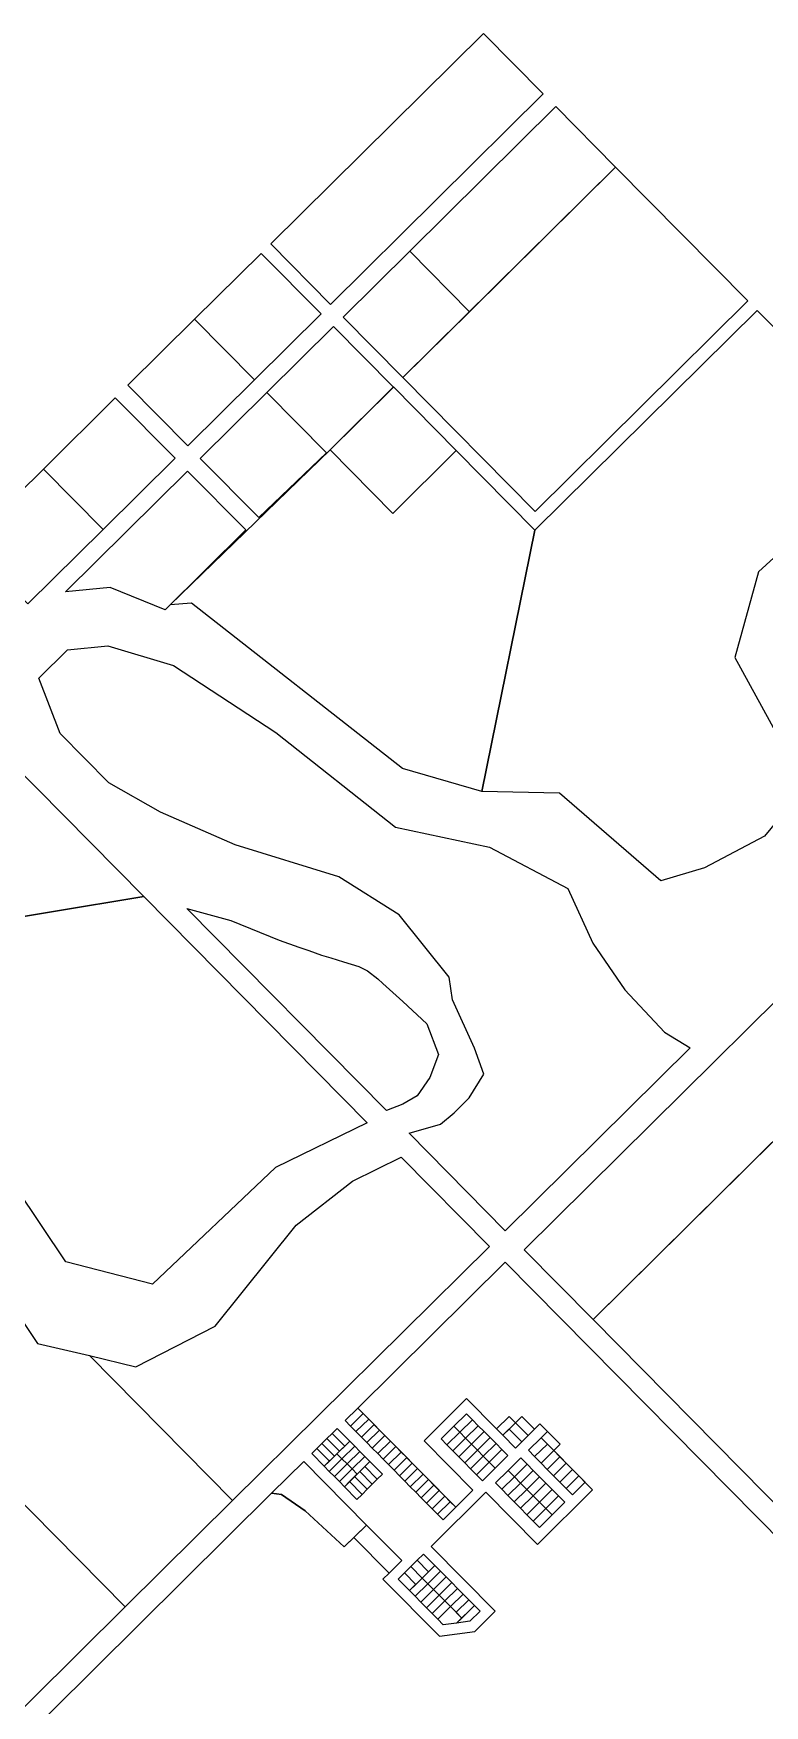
# Model space of a CAD drawing. Header units: metres. Extents: x 5590187 to 5598444, y 6961268 to 6971080.
# Drawn here: x 5595345 to 5596164, y 6969209 to 6971080 of the extents above; entities that cross this region are included whole.
import ezdxf

# ---------------------------------------------------------------- set-up
doc = ezdxf.new("R2010")
doc.units = ezdxf.units.M
doc.layers.add('zz_catastro_fontana', color=7, linetype='Continuous')

msp = doc.modelspace()

# ---------------------------------------------------------------- linework, layer by layer
at = {"layer": 'zz_catastro_fontana'}
for points in [[(5595611.2, 6970844.9), (5595849.4, 6971080.4), (5595916.4, 6971012.7), (5595678.2, 6970777.1), (5595611.2, 6970844.9)], [(5595833.9, 6970769), (5595766.9, 6970836.8), (5595930.5, 6970998.5), (5595997.4, 6970930.8), (5595833.9, 6970769)], [(5595759.2, 6970695.2), (5595997.4, 6970930.8), (5596145.5, 6970781.1), (5595907.3, 6970545.5), (5595759.2, 6970695.2)], [(5595692.3, 6970762.9), (5595766.9, 6970836.8), (5595833.9, 6970769), (5595759.2, 6970695.2), (5595692.3, 6970762.9)], [(5595525.9, 6970760.5), (5595600.6, 6970834.3), (5595667.5, 6970766.6), (5595592.9, 6970692.8), (5595525.9, 6970760.5)], [(5596183.2, 6970501.3), (5596157.5, 6970477.8), (5596130.9, 6970382.1), (5596210.1, 6970237.7), (5596164.3, 6970181.9), (5596096.9, 6970146.7), (5596048.2, 6970132.1), (5595934.7, 6970230.1), (5595847.7, 6970231.9), (5595907.1, 6970524.3), (5596156, 6970770.4), (5596304.1, 6970620.8), (5596183.2, 6970501.3)], [(5595451.2, 6970686.7), (5595525.9, 6970760.5), (5595592.9, 6970692.8), (5595518.2, 6970618.9), (5595451.2, 6970686.7)], [(5595606.9, 6970678.5), (5595681.6, 6970752.4), (5595748.6, 6970684.6), (5595673.9, 6970610.8), (5595606.9, 6970678.5)], [(5595356.5, 6970592.9), (5595437, 6970672.6), (5595504, 6970604.9), (5595423.5, 6970525.2), (5595356.5, 6970592.9)], [(5595532.3, 6970604.7), (5595606.9, 6970678.5), (5595673.8, 6970610.9), (5595597.7, 6970538.5), (5595532.3, 6970604.7)], [(5595748.7, 6970684.8), (5595819, 6970613.6), (5595747.9, 6970543.3), (5595677.6, 6970614.4), (5595748.7, 6970684.8)], [(5595907.1, 6970524.3), (5595847.7, 6970231.9), (5595758.6, 6970257.8), (5595522.4, 6970442.7), (5595498.4, 6970440.8), (5595677.6, 6970614.4), (5595747.8, 6970543.2), (5595818.9, 6970613.5), (5595907.1, 6970524.3)], [(5595272.4, 6970509.8), (5595356.5, 6970592.9), (5595423.5, 6970525.2), (5595339.3, 6970442), (5595272.4, 6970509.8)], [(5595431.5, 6970460.4), (5595381.5, 6970455.6), (5595518.1, 6970590.6), (5595583.2, 6970524.7), (5595492.9, 6970435.4), (5595431.5, 6970460.4)], [(5595469, 6970114.3), (5595158.5, 6970063.1), (5595018.1, 6970084.7), (5594957.2, 6970205.1), (5595170.5, 6970416.1), (5595469, 6970114.3)], [(5595766.1, 6969849.4), (5595801.4, 6969859.6), (5595816.5, 6969872.2), (5595833.5, 6969889.1), (5595849.7, 6969915.6), (5595839.6, 6969944.8), (5595814.6, 6969998.7), (5595811.1, 6970024.2), (5595754.9, 6970093.9), (5595687.4, 6970136.5), (5595571.3, 6970172.2), (5595487.7, 6970208.9), (5595429.9, 6970241.6), (5595375.2, 6970296.9), (5595351.4, 6970358.8), (5595383.6, 6970390.7), (5595428.7, 6970394.9), (5595502.3, 6970372.9), (5595616.9, 6970297.9), (5595751.1, 6970192), (5595856.3, 6970169.5), (5595943.8, 6970123.3), (5595972.1, 6970062.4), (5596007.7, 6970009.9), (5596052.1, 6969962.5), (5596080.8, 6969945), (5595873.9, 6969740.4), (5595766.1, 6969849.4)], [(5594957.2, 6970205.1), (5595018.1, 6970084.7), (5595158.5, 6970063.1), (5595469, 6970114.3), (5595719.2, 6969861.3), (5595616.7, 6969811.1), (5595478.6, 6969680.7), (5595381.7, 6969705.7), (5595270.1, 6969871.6), (5595153.3, 6969928.8), (5594704.1, 6969954.8), (5594957.2, 6970205.1)], [(5596358.3, 6970177.3), (5596344.8, 6970009.2), (5595972.3, 6969640.9), (5595895, 6969719.1), (5596358.3, 6970177.3)], [(5595740.8, 6969875), (5595517.3, 6970101), (5595566.5, 6970087.5), (5595620.7, 6970065.4), (5595642.8, 6970057.7), (5595653.8, 6970053.9), (5595668, 6970048.8), (5595678.6, 6970045.7), (5595692.6, 6970041.5), (5595709.8, 6970036.2), (5595719.7, 6970031.2), (5595731.1, 6970022.4), (5595736.9, 6970017.1), (5595759.1, 6969996.8), (5595786.2, 6969971.8), (5595799.1, 6969937.5), (5595789.4, 6969912), (5595775.1, 6969891.2), (5595759.2, 6969881.9), (5595740.8, 6969875)], [(5596336.8, 6970001.3), (5596365, 6969932.5), (5596303.4, 6969813.8), (5596327.9, 6969716.2), (5596498.7, 6969610.8), (5596247.6, 6969362.5), (5595972.3, 6969640.9), (5596336.8, 6970001.3)], [(5595408.1, 6969600.6), (5595460, 6969587.9), (5595548.8, 6969633.4), (5595639.6, 6969746.5), (5595702.6, 6969795.7), (5595757.2, 6969822.8), (5595856.1, 6969722.8), (5595568.5, 6969438.4), (5595408.1, 6969600.6)], [(5595297, 6969693.1), (5595349.8, 6969614.1), (5595408.1, 6969600.6), (5595568.5, 6969438.4), (5595448.3, 6969319.6), (5595186.8, 6969584.1), (5595297, 6969693.1)], [(5595448.3, 6969319.6), (5595237.4, 6969111), (5595191.7, 6969157.3), (5595084.2, 6969131), (5594908.4, 6969308.8), (5595186.8, 6969584.1), (5595448.3, 6969319.6)], [(5595694.5, 6969527.8), (5595708.7, 6969541.9), (5595714.8, 6969535.7), (5595700.6, 6969521.7), (5595694.5, 6969527.8)], [(5595700.6, 6969521.7), (5595714.8, 6969535.7), (5595720.9, 6969529.6), (5595706.6, 6969515.5), (5595700.6, 6969521.7)], [(5595706.6, 6969515.5), (5595720.9, 6969529.6), (5595727, 6969523.4), (5595712.7, 6969509.3), (5595706.6, 6969515.5)], [(5595816.2, 6969521.5), (5595830.5, 6969535.5), (5595837.1, 6969528.8), (5595822.9, 6969514.8), (5595816.2, 6969521.5)], [(5595822.9, 6969514.8), (5595837.1, 6969528.8), (5595843.7, 6969522.1), (5595829.5, 6969508.1), (5595822.9, 6969514.8)], [(5595864.2, 6969518.5), (5595878.4, 6969532.6), (5595885.4, 6969525.4), (5595871.2, 6969511.4), (5595864.2, 6969518.5)], [(5595885.4, 6969525.4), (5595892.5, 6969532.5), (5595906.6, 6969518.3), (5595899.5, 6969511.2), (5595885.4, 6969525.4)], [(5595668.5, 6969502.2), (5595674.2, 6969507.8), (5595688.3, 6969493.6), (5595682.6, 6969487.9), (5595668.5, 6969502.2)], [(5595674.2, 6969507.8), (5595679.9, 6969513.4), (5595694, 6969499.2), (5595688.3, 6969493.6), (5595674.2, 6969507.8)], [(5595679.9, 6969513.4), (5595685.6, 6969519), (5595699.6, 6969504.8), (5595694, 6969499.2), (5595679.9, 6969513.4)], [(5595712.7, 6969509.3), (5595727, 6969523.4), (5595733, 6969517.3), (5595718.8, 6969503.2), (5595712.7, 6969509.3)], [(5595718.8, 6969503.2), (5595733, 6969517.3), (5595739.1, 6969511.1), (5595724.9, 6969497), (5595718.8, 6969503.2)], [(5595724.9, 6969497), (5595739.1, 6969511.1), (5595745.2, 6969504.9), (5595731, 6969490.9), (5595724.9, 6969497)], [(5595802, 6969507.4), (5595816.2, 6969521.5), (5595822.9, 6969514.8), (5595808.6, 6969500.7), (5595802, 6969507.4)], [(5595808.6, 6969500.7), (5595822.9, 6969514.8), (5595829.5, 6969508.1), (5595815.2, 6969494), (5595808.6, 6969500.7)], [(5595815.2, 6969494), (5595829.5, 6969508.1), (5595836.1, 6969501.4), (5595821.9, 6969487.3), (5595815.2, 6969494)], [(5595829.5, 6969508.1), (5595843.7, 6969522.1), (5595850.3, 6969515.5), (5595836.1, 6969501.4), (5595829.5, 6969508.1)], [(5595836.1, 6969501.4), (5595850.3, 6969515.5), (5595856.9, 6969508.8), (5595842.7, 6969494.7), (5595836.1, 6969501.4)], [(5595842.7, 6969494.7), (5595856.9, 6969508.8), (5595863.5, 6969502.1), (5595849.3, 6969488), (5595842.7, 6969494.7)], [(5595871.2, 6969511.4), (5595878.3, 6969518.4), (5595892.4, 6969504.2), (5595885.3, 6969497.2), (5595871.2, 6969511.4)], [(5595878.3, 6969518.4), (5595885.4, 6969525.4), (5595899.5, 6969511.2), (5595892.4, 6969504.2), (5595878.3, 6969518.4)], [(5595899.8, 6969494.7), (5595914, 6969508.7), (5595921.1, 6969501.6), (5595906.8, 6969487.6), (5595899.8, 6969494.7)], [(5595914, 6969508.7), (5595921.1, 6969515.8), (5595935.2, 6969501.5), (5595928.1, 6969494.5), (5595914, 6969508.7)], [(5595657.1, 6969490.9), (5595662.8, 6969496.5), (5595676.9, 6969482.3), (5595671.2, 6969476.7), (5595657.1, 6969490.9)], [(5595662.8, 6969496.5), (5595668.5, 6969502.2), (5595682.6, 6969487.9), (5595676.9, 6969482.3), (5595662.8, 6969496.5)], [(5595671.2, 6969476.7), (5595685.4, 6969490.7), (5595691, 6969485.1), (5595676.8, 6969471), (5595671.2, 6969476.7)], [(5595685.4, 6969490.7), (5595699.6, 6969504.8), (5595705.3, 6969499.1), (5595691, 6969485.1), (5595685.4, 6969490.7)], [(5595691, 6969485.1), (5595705.3, 6969499.1), (5595710.9, 6969493.4), (5595696.7, 6969479.4), (5595691, 6969485.1)], [(5595702.3, 6969473.7), (5595696.7, 6969479.4), (5595710.9, 6969493.4), (5595716.5, 6969487.7), (5595702.3, 6969473.7)], [(5595731, 6969490.9), (5595745.2, 6969504.9), (5595751.3, 6969498.8), (5595737.1, 6969484.7), (5595731, 6969490.9)], [(5595737.1, 6969484.7), (5595751.3, 6969498.8), (5595757.4, 6969492.6), (5595743.2, 6969478.6), (5595737.1, 6969484.7)], [(5595743.2, 6969478.6), (5595757.4, 6969492.6), (5595763.5, 6969486.5), (5595749.3, 6969472.4), (5595743.2, 6969478.6)], [(5595821.9, 6969487.3), (5595836.1, 6969501.4), (5595842.7, 6969494.7), (5595828.5, 6969480.7), (5595821.9, 6969487.3)], [(5595828.5, 6969480.7), (5595842.7, 6969494.7), (5595849.3, 6969488), (5595835.1, 6969474), (5595828.5, 6969480.7)], [(5595849.3, 6969488), (5595863.5, 6969502.1), (5595870.1, 6969495.4), (5595855.9, 6969481.3), (5595849.3, 6969488)], [(5595855.9, 6969481.3), (5595870.1, 6969495.4), (5595876.7, 6969488.7), (5595862.5, 6969474.7), (5595855.9, 6969481.3)], [(5595906.8, 6969487.6), (5595921.1, 6969501.6), (5595928.1, 6969494.5), (5595913.9, 6969480.4), (5595906.8, 6969487.6)], [(5595913.9, 6969480.4), (5595928.1, 6969494.5), (5595935.1, 6969487.4), (5595920.9, 6969473.3), (5595913.9, 6969480.4)], [(5595693.6, 6969386.4), (5595649.8, 6969426.9), (5595623.4, 6969445.2), (5595612.2, 6969446.5), (5595648.3, 6969482.1), (5595718.5, 6969411), (5595693.6, 6969386.4)], [(5595676.8, 6969471), (5595691, 6969485.1), (5595696.7, 6969479.4), (5595682.5, 6969465.3), (5595676.8, 6969471)], [(5595688.1, 6969459.6), (5595682.5, 6969465.3), (5595696.7, 6969479.4), (5595702.3, 6969473.7), (5595688.1, 6969459.6)], [(5595693.7, 6969453.9), (5595688.1, 6969459.6), (5595702.3, 6969473.7), (5595707.9, 6969468), (5595693.7, 6969453.9)], [(5595707.9, 6969468), (5595702.3, 6969473.7), (5595716.5, 6969487.7), (5595722.1, 6969482.1), (5595707.9, 6969468)], [(5595719.1, 6969451), (5595705.1, 6969465.2), (5595710.8, 6969470.8), (5595724.8, 6969456.6), (5595719.1, 6969451)], [(5595724.8, 6969456.6), (5595710.8, 6969470.8), (5595716.5, 6969476.4), (5595730.5, 6969462.2), (5595724.8, 6969456.6)], [(5595730.5, 6969462.2), (5595716.5, 6969476.4), (5595722.1, 6969482.1), (5595736.2, 6969467.8), (5595730.5, 6969462.2)], [(5595749.3, 6969472.4), (5595763.5, 6969486.5), (5595769.6, 6969480.3), (5595755.4, 6969466.2), (5595749.3, 6969472.4)], [(5595755.4, 6969466.2), (5595769.6, 6969480.3), (5595775.7, 6969474.1), (5595761.5, 6969460.1), (5595755.4, 6969466.2)], [(5595761.5, 6969460.1), (5595775.7, 6969474.1), (5595781.8, 6969468), (5595767.5, 6969453.9), (5595761.5, 6969460.1)], [(5595835.1, 6969474), (5595849.3, 6969488), (5595855.9, 6969481.3), (5595841.7, 6969467.3), (5595835.1, 6969474)], [(5595841.7, 6969467.3), (5595855.9, 6969481.3), (5595862.5, 6969474.7), (5595848.3, 6969460.6), (5595841.7, 6969467.3)], [(5595862.8, 6969458.1), (5595877.1, 6969472.2), (5595884.1, 6969465.1), (5595869.9, 6969451), (5595862.8, 6969458.1)], [(5595877.1, 6969472.2), (5595891.3, 6969486.2), (5595898.3, 6969479.1), (5595884.1, 6969465.1), (5595877.1, 6969472.2)], [(5595884.1, 6969465.1), (5595898.3, 6969479.1), (5595905.3, 6969472), (5595891.1, 6969457.9), (5595884.1, 6969465.1)], [(5595891.1, 6969457.9), (5595905.3, 6969472), (5595912.4, 6969464.9), (5595898.1, 6969450.8), (5595891.1, 6969457.9)], [(5595920.9, 6969473.3), (5595935.1, 6969487.4), (5595942.2, 6969480.3), (5595927.9, 6969466.2), (5595920.9, 6969473.3)], [(5595927.9, 6969466.2), (5595942.2, 6969480.3), (5595949.2, 6969473.2), (5595935, 6969459.1), (5595927.9, 6969466.2)], [(5595935, 6969459.1), (5595949.2, 6969473.2), (5595956.2, 6969466.1), (5595942, 6969452), (5595935, 6969459.1)], [(5595707.8, 6969439.7), (5595693.7, 6969453.9), (5595699.4, 6969459.6), (5595713.5, 6969445.3), (5595707.8, 6969439.7)], [(5595713.5, 6969445.3), (5595699.4, 6969459.6), (5595705.1, 6969465.2), (5595719.1, 6969451), (5595713.5, 6969445.3)], [(5595767.5, 6969453.9), (5595781.8, 6969468), (5595787.8, 6969461.8), (5595773.6, 6969447.8), (5595767.5, 6969453.9)], [(5595773.6, 6969447.8), (5595787.8, 6969461.8), (5595793.9, 6969455.7), (5595779.7, 6969441.6), (5595773.6, 6969447.8)], [(5595779.7, 6969441.6), (5595793.9, 6969455.7), (5595800, 6969449.5), (5595785.8, 6969435.5), (5595779.7, 6969441.6)], [(5595869.9, 6969451), (5595884.1, 6969465.1), (5595891.1, 6969457.9), (5595876.9, 6969443.9), (5595869.9, 6969451)], [(5595876.9, 6969443.9), (5595891.1, 6969457.9), (5595898.1, 6969450.8), (5595883.9, 6969436.8), (5595876.9, 6969443.9)], [(5595898.1, 6969450.8), (5595912.4, 6969464.9), (5595919.4, 6969457.8), (5595905.2, 6969443.7), (5595898.1, 6969450.8)], [(5595905.2, 6969443.7), (5595919.4, 6969457.8), (5595926.4, 6969450.7), (5595912.2, 6969436.6), (5595905.2, 6969443.7)], [(5595942, 6969452), (5595956.2, 6969466.1), (5595963.2, 6969459), (5595949, 6969444.9), (5595942, 6969452)], [(5595785.8, 6969435.5), (5595800, 6969449.5), (5595806.1, 6969443.3), (5595791.9, 6969429.3), (5595785.8, 6969435.5)], [(5595791.9, 6969429.3), (5595806.1, 6969443.3), (5595812.3, 6969437.1), (5595798, 6969423.1), (5595791.9, 6969429.3)], [(5595798, 6969423.1), (5595812.3, 6969437.1), (5595818.4, 6969431), (5595804.2, 6969416.9), (5595798, 6969423.1)], [(5595883.9, 6969436.8), (5595898.1, 6969450.8), (5595905.2, 6969443.7), (5595891, 6969429.7), (5595883.9, 6969436.8)], [(5595891, 6969429.7), (5595905.2, 6969443.7), (5595912.2, 6969436.6), (5595898, 6969422.5), (5595891, 6969429.7)], [(5595898, 6969422.5), (5595912.2, 6969436.6), (5595919.2, 6969429.5), (5595905, 6969415.4), (5595898, 6969422.5)], [(5595912.2, 6969436.6), (5595926.4, 6969450.7), (5595933.5, 6969443.6), (5595919.2, 6969429.5), (5595912.2, 6969436.6)], [(5595919.2, 6969429.5), (5595933.5, 6969443.6), (5595940.5, 6969436.5), (5595926.3, 6969422.4), (5595919.2, 6969429.5)], [(5595905, 6969415.4), (5595919.2, 6969429.5), (5595926.3, 6969422.4), (5595912.1, 6969408.3), (5595905, 6969415.4)], [(5595704.3, 6969397), (5595718.5, 6969411), (5595757.9, 6969371.2), (5595743.7, 6969357.2), (5595704.3, 6969397)], [(5595775.2, 6969371.5), (5595782.3, 6969378.5), (5595795, 6969365.7), (5595787.9, 6969358.7), (5595775.2, 6969371.5)], [(5595753.9, 6969350.4), (5595761, 6969357.4), (5595773.7, 6969344.6), (5595766.6, 6969337.6), (5595753.9, 6969350.4)], [(5595761, 6969357.4), (5595768.1, 6969364.4), (5595780.8, 6969351.6), (5595773.7, 6969344.6), (5595761, 6969357.4)], [(5595768.1, 6969364.4), (5595775.2, 6969371.5), (5595787.9, 6969358.7), (5595780.8, 6969351.6), (5595768.1, 6969364.4)], [(5595780.8, 6969351.6), (5595795, 6969365.7), (5595801.3, 6969359.3), (5595787.1, 6969345.3), (5595780.8, 6969351.6)], [(5595787.1, 6969345.3), (5595801.3, 6969359.3), (5595807.7, 6969352.9), (5595793.4, 6969338.9), (5595787.1, 6969345.3)], [(5595766.6, 6969337.6), (5595780.8, 6969351.6), (5595787.1, 6969345.3), (5595772.9, 6969331.2), (5595766.6, 6969337.6)], [(5595772.9, 6969331.2), (5595787.1, 6969345.3), (5595793.4, 6969338.9), (5595779.2, 6969324.8), (5595772.9, 6969331.2)], [(5595779.2, 6969324.8), (5595793.4, 6969338.9), (5595799.8, 6969332.5), (5595785.5, 6969318.4), (5595779.2, 6969324.8)], [(5595793.4, 6969338.9), (5595807.7, 6969352.9), (5595814, 6969346.5), (5595799.8, 6969332.5), (5595793.4, 6969338.9)], [(5595799.8, 6969332.5), (5595814, 6969346.5), (5595820.3, 6969340.1), (5595806.1, 6969326.1), (5595799.8, 6969332.5)], [(5595806.1, 6969326.1), (5595820.3, 6969340.1), (5595826.6, 6969333.7), (5595812.4, 6969319.7), (5595806.1, 6969326.1)], [(5595785.5, 6969318.4), (5595799.8, 6969332.5), (5595806.1, 6969326.1), (5595791.9, 6969312), (5595785.5, 6969318.4)], [(5595791.9, 6969312), (5595806.1, 6969326.1), (5595812.4, 6969319.7), (5595798.2, 6969305.6), (5595791.9, 6969312)], [(5595812.4, 6969319.7), (5595826.6, 6969333.7), (5595833, 6969327.3), (5595818.8, 6969313.3), (5595812.4, 6969319.7)], [(5595818.8, 6969313.3), (5595833, 6969327.3), (5595839.3, 6969320.9), (5595825.1, 6969306.9), (5595818.8, 6969313.3)], [(5595845.6, 6969314.5), (5595834.3, 6969303.3), (5595819.4, 6969301.2), (5595839.3, 6969320.9), (5595845.6, 6969314.5)], [(5595804.5, 6969299.2), (5595798.2, 6969305.6), (5595812.4, 6969319.7), (5595825.1, 6969306.9), (5595819.4, 6969301.2), (5595804.5, 6969299.2)]]:
    msp.add_lwpolyline(points, close=True, dxfattribs=at)
msp.add_lwpolyline([(5595265.8, 6969103.9), (5595612.2, 6969446.5), (5595623.4, 6969445.2), (5595649.8, 6969426.9), (5595693.6, 6969386.4), (5595704.3, 6969397), (5595743.7, 6969357.2), (5595736.9, 6969350.5), (5595800.2, 6969286.5), (5595839.8, 6969291.9), (5595862.6, 6969314.4), (5595790.9, 6969386.9), (5595852.2, 6969447.6), (5595909.8, 6969389.2), (5595971.7, 6969450.4), (5595928.1, 6969494.5), (5595935.2, 6969501.5), (5595912.7, 6969524.3), (5595906.6, 6969518.3), (5595892.5, 6969532.5), (5595885.4, 6969525.4), (5595878.4, 6969532.6), (5595864.2, 6969518.5), (5595830.6, 6969552.5), (5595782.9, 6969505.4), (5595837.6, 6969450.1), (5595818.4, 6969431), (5595818.4, 6969431), (5595708.7, 6969541.9), (5595873.7, 6969705.1), (5596562.8, 6969008.2)], dxfattribs=at)

doc.saveas('drawing.dxf')
